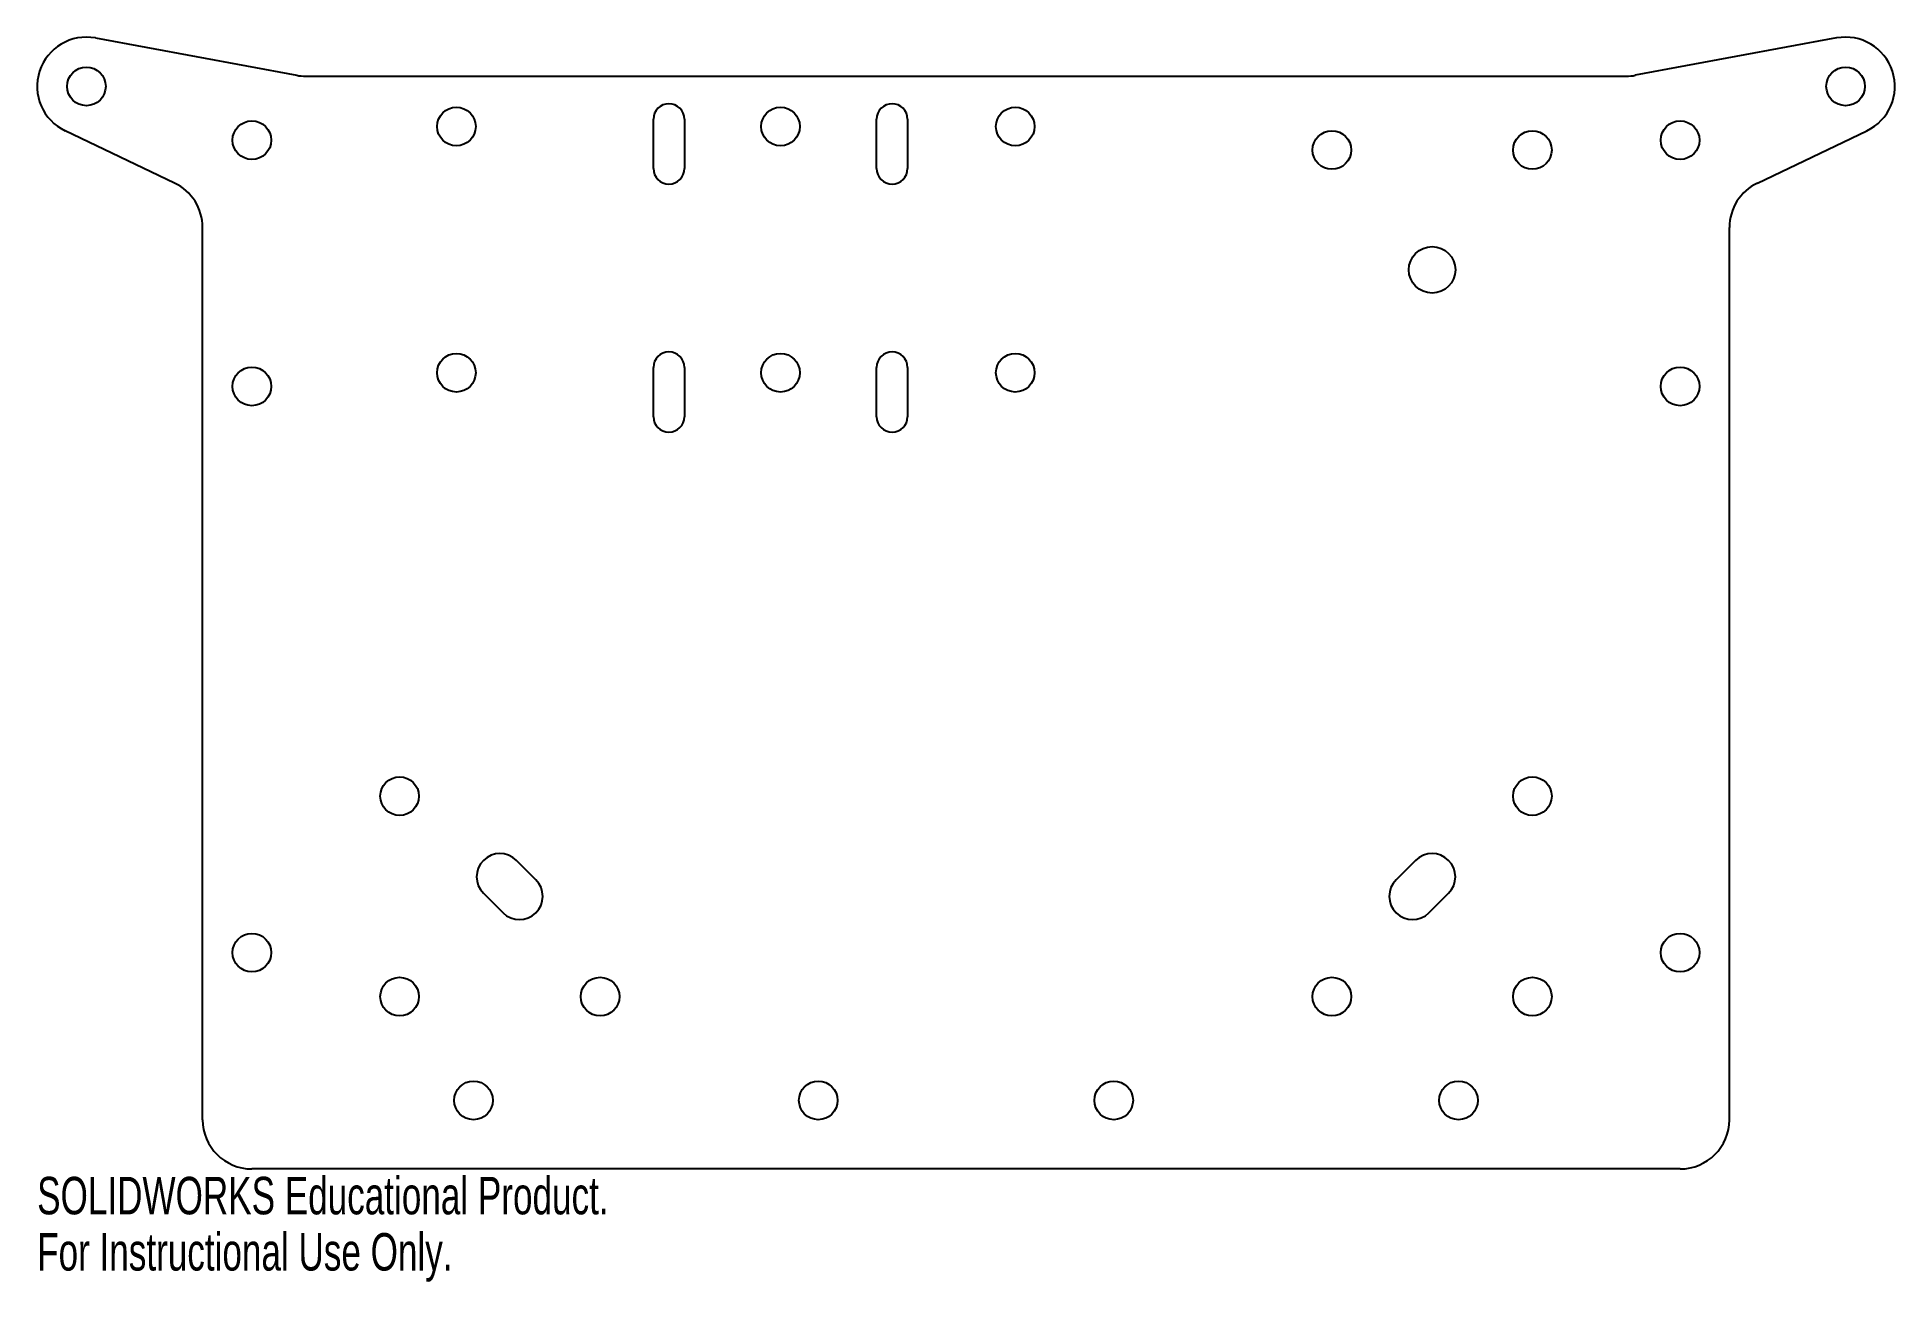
# Model space of a CAD drawing. Header units: inches. Extents: x -4.72 to 4.72, y 0.42 to 6.74.
import ezdxf

# ---------------------------------------------------------------- set-up
doc = ezdxf.new("R2010")
doc.units = ezdxf.units.IN
doc.header["$MEASUREMENT"] = 0
doc.styles.add('SLDTEXTSTYLE0', font='TXT', dxfattribs={"width": 0.7})

msp = doc.modelspace()

# ---------------------------------------------------------------- linework, layer by layer
at = {"color": 7, "linetype": 'Continuous', "lineweight": 25}
for p, q in [((-4.4194, 6.7347), (-3.3976, 6.5451)), ((4.4194, 6.7347), (3.3976, 6.5451)), ((-3.352, 6.5409), (3.352, 6.5409)), ((-1.587, 6.072), (-1.587, 6.322)), ((-1.4295, 6.322), (-1.4295, 6.072)), ((-0.4537, 6.072), (-0.4537, 6.322)), ((-0.2963, 6.322), (-0.2963, 6.072)), ((-4.0173, 5.9982), (-4.5727, 6.2633)), ((4.0173, 5.9982), (4.5727, 6.2633)), ((-3.875, 1.2429), (-3.875, 5.7726)), ((3.875, 1.2429), (3.875, 5.7726)), ((-1.587, 4.8121), (-1.587, 5.0621)), ((-1.4295, 5.0621), (-1.4295, 4.8121)), ((-0.4537, 4.8121), (-0.4537, 5.0621)), ((-0.2963, 5.0621), (-0.2963, 4.8121)), ((-2.1832, 2.4602), (-2.2826, 2.5597)), ((2.2826, 2.5597), (2.1832, 2.4602)), ((-2.4497, 2.3926), (-2.3502, 2.2932)), ((2.3502, 2.2932), (2.4497, 2.3926)), ((3.625, 0.9929), (-3.625, 0.9929))]:
    msp.add_line(p, q, dxfattribs=at)
for centre, radius in [((-4.465, 6.4889), 0.098), ((4.465, 6.4889), 0.098), ((-2.587, 6.2851), 0.098), ((-0.9416, 6.2851), 0.098), ((0.25, 6.2851), 0.098), ((-3.625, 6.2157), 0.098), ((1.8573, 6.1659), 0.098), ((2.875, 6.1659), 0.098), ((3.625, 6.2157), 0.098), ((2.3661, 5.5576), 0.1181), ((-2.587, 5.0351), 0.098), ((-0.9416, 5.0351), 0.098), ((0.25, 5.0351), 0.098), ((-3.625, 4.9657), 0.098), ((3.625, 4.9657), 0.098), ((-2.875, 2.8856), 0.098), ((2.875, 2.8856), 0.098), ((-3.625, 2.0909), 0.098), ((3.625, 2.0909), 0.098), ((-2.875, 1.8679), 0.098), ((-1.8573, 1.8679), 0.098), ((1.8573, 1.8679), 0.098), ((2.875, 1.8679), 0.098), ((-2.5, 1.3409), 0.098), ((-0.75, 1.3409), 0.098), ((0.75, 1.3409), 0.098), ((2.5, 1.3409), 0.098)]:
    msp.add_circle(centre, radius, dxfattribs=at)
for centre, radius, start, end in [((-4.465, 6.4889), 0.25, 79.4853, 244.4853), ((4.465, 6.4889), 0.25, 295.5147, 100.5147), ((-3.352, 6.7909), 0.25, 259.4853, 270), ((3.352, 6.7909), 0.25, 270, 280.5147), ((-1.5082, 6.322), 0.0787, 0, 180), ((-0.375, 6.322), 0.0787, 0, 180), ((-1.5082, 6.072), 0.0787, 180, 0), ((-0.375, 6.072), 0.0787, 180, 0), ((-4.125, 5.7726), 0.25, 0, 64.4853), ((4.125, 5.7726), 0.25, 115.5147, 180), ((-1.5082, 5.0621), 0.0787, 360, 180), ((-0.375, 5.0621), 0.0787, 0, 180), ((-1.5082, 4.8121), 0.0787, 180, 0), ((-0.375, 4.8121), 0.0787, 180, 0), ((-2.3661, 2.4761), 0.1181, 45, 225), ((2.3661, 2.4761), 0.1181, 315, 135), ((-2.2667, 2.3767), 0.1181, 225, 45), ((2.2667, 2.3767), 0.1181, 135, 315), ((-3.625, 1.2429), 0.25, 180, 270), ((3.625, 1.2429), 0.25, 270, 360)]:
    msp.add_arc(centre, radius, start, end, dxfattribs=at)

# ---------------------------------------------------------------- texts
at = {"color": 7, "linetype": 'Continuous', "char_height": 0.1903, "attachment_point": 1, "style": 'SLDTEXTSTYLE0'}
for s, insert in [('SOLIDWORKS Educational Product.', (-4.715, 0.9527)), ('For Instructional Use Only.', (-4.715, 0.6673))]:
    msp.add_mtext(s, dxfattribs=dict(at, insert=insert))

doc.saveas('drawing.dxf')
